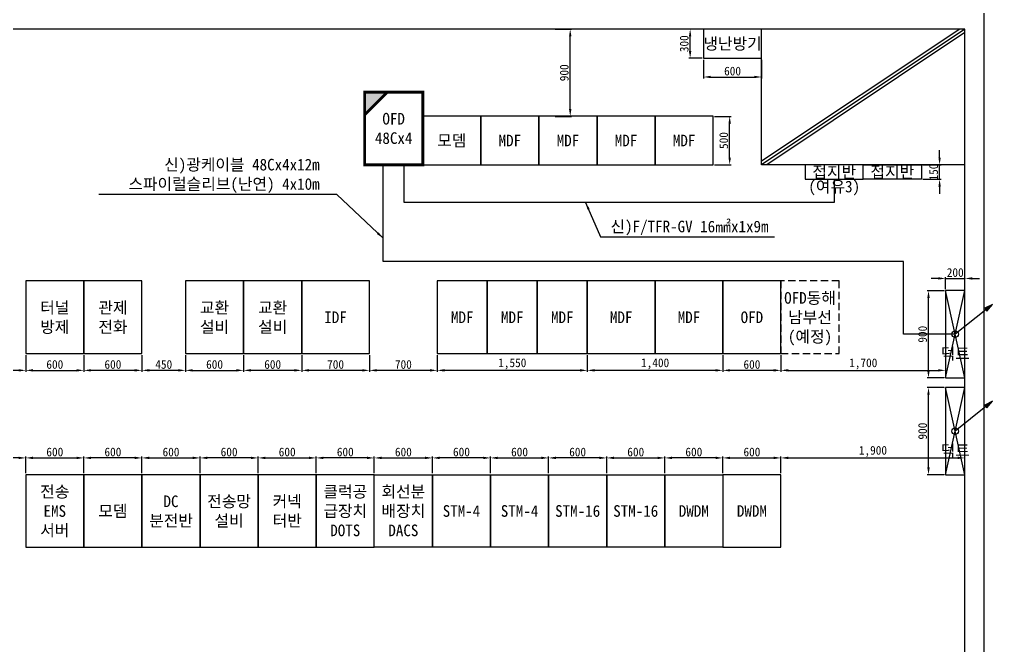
# Model space of a CAD drawing. Header units: millimetres. Extents: x 298577 to 322457, y -54271 to -33089.
# Drawn here: x 306602 to 316652, y -47029 to -40565 of the extents above; entities that cross this region are included whole.
import ezdxf
from ezdxf.enums import TextEntityAlignment as Align

# ---------------------------------------------------------------- set-up
doc = ezdxf.new("R2010")
doc.units = ezdxf.units.MM
doc.linetypes.add('HIDDEN', pattern=[0.375, 0.25, -0.125])
for name, color, linetype in [('TN-TEXT', 6, 'Continuous'), ('TT-BASE', 253, 'Continuous'), ('TT-CABL', 4, 'Continuous'), ('TZ-BASE', 253, 'Continuous'), ('TZ-DIMS', 1, 'Continuous'), ('TZ-LEAL', 1, 'Continuous'), ('TZ-LEAT', 3, 'Continuous'), ('TZ-LINE', 4, 'Continuous'), ('TZ-SYMB', 2, 'Continuous'), ('TZ-TEXT', 3, 'Continuous')]:
    doc.layers.add(name, color=color, linetype=linetype)
doc.styles.get("Standard").update_dxf_attribs({"font": 'GulimChe.ttf'})
doc.dimstyles.new('D30', dxfattribs={"dimscale": 30, "dimtxt": 3, "dimasz": 2.5, "dimexe": 0.5, "dimexo": 0.5, "dimgap": 0.5, "dimtad": 1, "dimdec": 0, "dimzin": 1, "dimdsep": 46, "dimlunit": 6, "dimtxsty": 'Standard', "dimcen": 1, "dimclrd": 1, "dimclre": 1, "dimclrt": 3, "dimadec": 0, "dimazin": 0, "dimtfac": 1, "dimtdec": 0, "dimtix": 1, "dimtmove": 2, "dimatfit": 3, "dimfxl": 0, "dimtvp": 2, "dimlwd": -1, "dimlwe": -1, "dimarcsym": 0})

# ---------------------------------------------------------------- blocks, each defined once
blk = doc.blocks.new('*D780')
at = {"layer": 'DEFPOINTS', "color": 0}
for p in [(315917, -42065), (316105, -42065), (315917, -42215)]:
    blk.add_point(p, dxfattribs=at)
at = {"layer": 'TZ-DIMS', "color": 1}
for p, q in [((316105, -41990), (316105, -41915)), ((315932, -42065), (316120, -42065)), ((316105, -42215), (316105, -42065)), ((315932, -42215), (316120, -42215)), ((316105, -42290), (316105, -42365))]:
    blk.add_line(p, q, dxfattribs=at)
for points in [[(316093, -41990), (316118, -41990), (316105, -42065)], [(316093, -42290), (316118, -42290), (316105, -42215)]]:
    blk.add_solid(points, dxfattribs=at)
at = {"layer": 'TZ-DIMS', "color": 3, "insert": (316044, -42140), "char_height": 90, "attachment_point": 5, "rotation": 90}
blk.add_mtext('150', dxfattribs=at)
blk = doc.blocks.new('*D781')
at = {"layer": 'DEFPOINTS', "color": 0}
for p in [(315991, -44365), (316167, -44365), (316167, -45265)]:
    blk.add_point(p, dxfattribs=at)
at = {"layer": 'TZ-DIMS', "color": 1}
for p, q in [((316152, -44365), (315976, -44365)), ((315991, -45190), (315991, -44440)), ((316152, -45265), (315976, -45265))]:
    blk.add_line(p, q, dxfattribs=at)
for points in [[(315978, -44440), (316003, -44440), (315991, -44365)], [(315978, -45190), (316003, -45190), (315991, -45265)]]:
    blk.add_solid(points, dxfattribs=at)
at = {"layer": 'TZ-DIMS', "color": 3, "insert": (315930, -44815), "char_height": 90, "attachment_point": 5, "rotation": 90}
blk.add_mtext('900', dxfattribs=at)
blk = doc.blocks.new('*D782')
at = {"layer": 'DEFPOINTS', "color": 0}
for p in [(316367, -43239), (316167, -43365), (316367, -43365)]:
    blk.add_point(p, dxfattribs=at)
at = {"layer": 'TZ-DIMS', "color": 1}
for p, q in [((316092, -43239), (316017, -43239)), ((316167, -43350), (316167, -43224)), ((316167, -43239), (316367, -43239)), ((316367, -43350), (316367, -43224)), ((316442, -43239), (316517, -43239))]:
    blk.add_line(p, q, dxfattribs=at)
for points in [[(316092, -43226), (316092, -43251), (316167, -43239)], [(316442, -43226), (316442, -43251), (316367, -43239)]]:
    blk.add_solid(points, dxfattribs=at)
at = {"layer": 'TZ-DIMS', "color": 3, "insert": (316267, -43178), "char_height": 90, "attachment_point": 5}
blk.add_mtext('200', dxfattribs=at)
blk = doc.blocks.new('*D783')
at = {"layer": 'DEFPOINTS', "color": 0}
for p in [(315991, -43365), (316167, -43365), (316167, -44265)]:
    blk.add_point(p, dxfattribs=at)
at = {"layer": 'TZ-DIMS', "color": 1}
for p, q in [((316152, -43365), (315976, -43365)), ((315991, -44190), (315991, -43440)), ((316152, -44265), (315976, -44265))]:
    blk.add_line(p, q, dxfattribs=at)
for points in [[(315978, -43440), (316003, -43440), (315991, -43365)], [(315978, -44190), (316003, -44190), (315991, -44265)]]:
    blk.add_solid(points, dxfattribs=at)
at = {"layer": 'TZ-DIMS', "color": 3, "insert": (315930, -43815), "char_height": 90, "attachment_point": 5, "rotation": 90}
blk.add_mtext('900', dxfattribs=at)
blk = doc.blocks.new('*D784')
at = {"layer": 'DEFPOINTS', "color": 0}
for p in [(313667, -40965), (314267, -40965), (314267, -41159)]:
    blk.add_point(p, dxfattribs=at)
at = {"layer": 'TZ-DIMS', "color": 1}
for p, q in [((313667, -40980), (313667, -41174)), ((314267, -40980), (314267, -41174)), ((313742, -41159), (314192, -41159))]:
    blk.add_line(p, q, dxfattribs=at)
for points in [[(313742, -41146), (313742, -41171), (313667, -41159)], [(314192, -41146), (314192, -41171), (314267, -41159)]]:
    blk.add_solid(points, dxfattribs=at)
at = {"layer": 'TZ-DIMS', "color": 3, "insert": (313967, -41098), "char_height": 90, "attachment_point": 5}
blk.add_mtext('600', dxfattribs=at)
blk = doc.blocks.new('*D785')
at = {"layer": 'DEFPOINTS', "color": 0}
for p in [(313529, -40665), (313667, -40665), (313667, -40965)]:
    blk.add_point(p, dxfattribs=at)
at = {"layer": 'TZ-DIMS', "color": 1}
for p, q in [((313652, -40665), (313514, -40665)), ((313529, -40890), (313529, -40740)), ((313652, -40965), (313514, -40965))]:
    blk.add_line(p, q, dxfattribs=at)
for points in [[(313516, -40740), (313541, -40740), (313529, -40665)], [(313516, -40890), (313541, -40890), (313529, -40965)]]:
    blk.add_solid(points, dxfattribs=at)
at = {"layer": 'TZ-DIMS', "color": 3, "insert": (313468, -40815), "char_height": 90, "attachment_point": 5, "rotation": 90}
blk.add_mtext('300', dxfattribs=at)
blk = doc.blocks.new('*D786')
at = {"layer": 'DEFPOINTS', "color": 0}
for p in [(313867, -44015), (314467, -44015), (313867, -44188)]:
    blk.add_point(p, dxfattribs=at)
at = {"layer": 'TZ-DIMS', "color": 1}
for p, q in [((313867, -44030), (313867, -44203)), ((314467, -44030), (314467, -44203)), ((314392, -44188), (313942, -44188))]:
    blk.add_line(p, q, dxfattribs=at)
for points in [[(313942, -44175), (313942, -44200), (313867, -44188)], [(314392, -44175), (314392, -44200), (314467, -44188)]]:
    blk.add_solid(points, dxfattribs=at)
at = {"layer": 'TZ-DIMS', "color": 3, "insert": (314167, -44127), "char_height": 90, "attachment_point": 5}
blk.add_mtext('600', dxfattribs=at)
blk = doc.blocks.new('*D787')
at = {"layer": 'DEFPOINTS', "color": 0}
for p in [(312467, -44015), (313867, -44015), (312467, -44188)]:
    blk.add_point(p, dxfattribs=at)
at = {"layer": 'TZ-DIMS', "color": 1}
for p, q in [((312467, -44030), (312467, -44203)), ((313867, -44030), (313867, -44203)), ((313792, -44188), (312542, -44188))]:
    blk.add_line(p, q, dxfattribs=at)
for points in [[(312542, -44175), (312542, -44200), (312467, -44188)], [(313792, -44175), (313792, -44200), (313867, -44188)]]:
    blk.add_solid(points, dxfattribs=at)
at = {"layer": 'TZ-DIMS', "color": 3, "insert": (313167, -44121), "char_height": 90, "attachment_point": 5}
blk.add_mtext('1,400', dxfattribs=at)
blk = doc.blocks.new('*D788')
at = {"layer": 'DEFPOINTS', "color": 0}
for p in [(310917, -44015), (312467, -44015), (310917, -44188)]:
    blk.add_point(p, dxfattribs=at)
at = {"layer": 'TZ-DIMS', "color": 1}
for p, q in [((310917, -44030), (310917, -44203)), ((312467, -44030), (312467, -44203)), ((312392, -44188), (310992, -44188))]:
    blk.add_line(p, q, dxfattribs=at)
for points in [[(310992, -44175), (310992, -44200), (310917, -44188)], [(312392, -44175), (312392, -44200), (312467, -44188)]]:
    blk.add_solid(points, dxfattribs=at)
at = {"layer": 'TZ-DIMS', "color": 3, "insert": (311692, -44121), "char_height": 90, "attachment_point": 5}
blk.add_mtext('1,550', dxfattribs=at)
blk = doc.blocks.new('*D789')
at = {"layer": 'DEFPOINTS', "color": 0}
for p in [(310217, -44015), (310917, -44015), (310217, -44188)]:
    blk.add_point(p, dxfattribs=at)
at = {"layer": 'TZ-DIMS', "color": 1}
for p, q in [((310217, -44030), (310217, -44203)), ((310917, -44030), (310917, -44203)), ((310842, -44188), (310292, -44188))]:
    blk.add_line(p, q, dxfattribs=at)
for points in [[(310292, -44175), (310292, -44200), (310217, -44188)], [(310842, -44175), (310842, -44200), (310917, -44188)]]:
    blk.add_solid(points, dxfattribs=at)
at = {"layer": 'TZ-DIMS', "color": 3, "insert": (310567, -44127), "char_height": 90, "attachment_point": 5}
blk.add_mtext('700', dxfattribs=at)
blk = doc.blocks.new('*D790')
at = {"layer": 'DEFPOINTS', "color": 0}
for p in [(309517, -44015), (310217, -44015), (309517, -44188)]:
    blk.add_point(p, dxfattribs=at)
at = {"layer": 'TZ-DIMS', "color": 1}
for p, q in [((309517, -44030), (309517, -44203)), ((310217, -44030), (310217, -44203)), ((310142, -44188), (309592, -44188))]:
    blk.add_line(p, q, dxfattribs=at)
for points in [[(309592, -44175), (309592, -44200), (309517, -44188)], [(310142, -44175), (310142, -44200), (310217, -44188)]]:
    blk.add_solid(points, dxfattribs=at)
at = {"layer": 'TZ-DIMS', "color": 3, "insert": (309867, -44127), "char_height": 90, "attachment_point": 5}
blk.add_mtext('700', dxfattribs=at)
blk = doc.blocks.new('*D791')
at = {"layer": 'DEFPOINTS', "color": 0}
for p in [(308917, -44015), (309517, -44015), (308917, -44188)]:
    blk.add_point(p, dxfattribs=at)
at = {"layer": 'TZ-DIMS', "color": 1}
for p, q in [((308917, -44030), (308917, -44203)), ((309517, -44030), (309517, -44203)), ((309442, -44188), (308992, -44188))]:
    blk.add_line(p, q, dxfattribs=at)
for points in [[(308992, -44175), (308992, -44200), (308917, -44188)], [(309442, -44175), (309442, -44200), (309517, -44188)]]:
    blk.add_solid(points, dxfattribs=at)
at = {"layer": 'TZ-DIMS', "color": 3, "insert": (309217, -44127), "char_height": 90, "attachment_point": 5}
blk.add_mtext('600', dxfattribs=at)
blk = doc.blocks.new('*D792')
at = {"layer": 'DEFPOINTS', "color": 0}
for p in [(308317, -44015), (308917, -44015), (308917, -44188)]:
    blk.add_point(p, dxfattribs=at)
at = {"layer": 'TZ-DIMS', "color": 1}
for p, q in [((308317, -44030), (308317, -44203)), ((308917, -44030), (308917, -44203)), ((308392, -44188), (308842, -44188))]:
    blk.add_line(p, q, dxfattribs=at)
for points in [[(308392, -44175), (308392, -44200), (308317, -44188)], [(308842, -44175), (308842, -44200), (308917, -44188)]]:
    blk.add_solid(points, dxfattribs=at)
at = {"layer": 'TZ-DIMS', "color": 3, "insert": (308617, -44127), "char_height": 90, "attachment_point": 5}
blk.add_mtext('600', dxfattribs=at)
blk = doc.blocks.new('*D793')
at = {"layer": 'DEFPOINTS', "color": 0}
for p in [(307867, -44015), (308317, -44015), (307867, -44188)]:
    blk.add_point(p, dxfattribs=at)
at = {"layer": 'TZ-DIMS', "color": 1}
for p, q in [((307867, -44030), (307867, -44203)), ((308317, -44030), (308317, -44203)), ((308242, -44188), (307942, -44188))]:
    blk.add_line(p, q, dxfattribs=at)
for points in [[(307942, -44175), (307942, -44200), (307867, -44188)], [(308242, -44175), (308242, -44200), (308317, -44188)]]:
    blk.add_solid(points, dxfattribs=at)
at = {"layer": 'TZ-DIMS', "color": 3, "insert": (308092, -44127), "char_height": 90, "attachment_point": 5}
blk.add_mtext('450', dxfattribs=at)
blk = doc.blocks.new('*D794')
at = {"layer": 'DEFPOINTS', "color": 0}
for p in [(307267, -44015), (307867, -44015), (307267, -44188)]:
    blk.add_point(p, dxfattribs=at)
at = {"layer": 'TZ-DIMS', "color": 1}
for p, q in [((307267, -44030), (307267, -44203)), ((307867, -44030), (307867, -44203)), ((307792, -44188), (307342, -44188))]:
    blk.add_line(p, q, dxfattribs=at)
for points in [[(307342, -44175), (307342, -44200), (307267, -44188)], [(307792, -44175), (307792, -44200), (307867, -44188)]]:
    blk.add_solid(points, dxfattribs=at)
at = {"layer": 'TZ-DIMS', "color": 3, "insert": (307567, -44127), "char_height": 90, "attachment_point": 5}
blk.add_mtext('600', dxfattribs=at)
blk = doc.blocks.new('*D795')
at = {"layer": 'DEFPOINTS', "color": 0}
for p in [(306667, -44015), (307267, -44015), (307267, -44188)]:
    blk.add_point(p, dxfattribs=at)
at = {"layer": 'TZ-DIMS', "color": 1}
for p, q in [((306667, -44030), (306667, -44203)), ((307267, -44030), (307267, -44203)), ((306742, -44188), (307192, -44188))]:
    blk.add_line(p, q, dxfattribs=at)
for points in [[(306742, -44175), (306742, -44200), (306667, -44188)], [(307192, -44175), (307192, -44200), (307267, -44188)]]:
    blk.add_solid(points, dxfattribs=at)
at = {"layer": 'TZ-DIMS', "color": 3, "insert": (306967, -44127), "char_height": 90, "attachment_point": 5}
blk.add_mtext('600', dxfattribs=at)
blk = doc.blocks.new('*D796')
at = {"layer": 'DEFPOINTS', "color": 0}
for p in [(304667, -44015), (306667, -44015), (304667, -44188)]:
    blk.add_point(p, dxfattribs=at)
at = {"layer": 'TZ-DIMS', "color": 1}
for p, q in [((304667, -44030), (304667, -44203)), ((306667, -44030), (306667, -44203)), ((306592, -44188), (304742, -44188))]:
    blk.add_line(p, q, dxfattribs=at)
for points in [[(304742, -44175), (304742, -44200), (304667, -44188)], [(306592, -44175), (306592, -44200), (306667, -44188)]]:
    blk.add_solid(points, dxfattribs=at)
at = {"layer": 'TZ-DIMS', "color": 3, "insert": (305667, -44121), "char_height": 90, "attachment_point": 5}
blk.add_mtext('2,000', dxfattribs=at)
blk = doc.blocks.new('*D797')
at = {"layer": 'DEFPOINTS', "color": 0}
for p in [(314467, -44015), (316167, -44065), (316167, -44188)]:
    blk.add_point(p, dxfattribs=at)
at = {"layer": 'TZ-DIMS', "color": 1}
for p, q in [((314467, -44030), (314467, -44203)), ((316167, -44080), (316167, -44203)), ((314542, -44188), (316092, -44188))]:
    blk.add_line(p, q, dxfattribs=at)
for points in [[(314542, -44175), (314542, -44200), (314467, -44188)], [(316092, -44175), (316092, -44200), (316167, -44188)]]:
    blk.add_solid(points, dxfattribs=at)
at = {"layer": 'TZ-DIMS', "color": 3, "insert": (315317, -44121), "char_height": 90, "attachment_point": 5}
blk.add_mtext('1,700', dxfattribs=at)
blk = doc.blocks.new('*D798')
at = {"layer": 'DEFPOINTS', "color": 0}
for p in [(308467, -45092), (308467, -45265), (309067, -45265)]:
    blk.add_point(p, dxfattribs=at)
at = {"layer": 'TZ-DIMS', "color": 1}
for p, q in [((308467, -45250), (308467, -45077)), ((308992, -45092), (308542, -45092)), ((309067, -45250), (309067, -45077))]:
    blk.add_line(p, q, dxfattribs=at)
for points in [[(308542, -45079), (308542, -45104), (308467, -45092)], [(308992, -45079), (308992, -45104), (309067, -45092)]]:
    blk.add_solid(points, dxfattribs=at)
at = {"layer": 'TZ-DIMS', "color": 3, "insert": (308767, -45031), "char_height": 90, "attachment_point": 5}
blk.add_mtext('600', dxfattribs=at)
blk = doc.blocks.new('*D799')
at = {"layer": 'DEFPOINTS', "color": 0}
for p in [(308467, -45092), (307867, -45265), (308467, -45265)]:
    blk.add_point(p, dxfattribs=at)
at = {"layer": 'TZ-DIMS', "color": 1}
for p, q in [((307867, -45250), (307867, -45077)), ((307942, -45092), (308392, -45092)), ((308467, -45250), (308467, -45077))]:
    blk.add_line(p, q, dxfattribs=at)
for points in [[(307942, -45079), (307942, -45104), (307867, -45092)], [(308392, -45079), (308392, -45104), (308467, -45092)]]:
    blk.add_solid(points, dxfattribs=at)
at = {"layer": 'TZ-DIMS', "color": 3, "insert": (308167, -45031), "char_height": 90, "attachment_point": 5}
blk.add_mtext('600', dxfattribs=at)
blk = doc.blocks.new('*D800')
at = {"layer": 'DEFPOINTS', "color": 0}
for p in [(307267, -45092), (307267, -45265), (307867, -45265)]:
    blk.add_point(p, dxfattribs=at)
at = {"layer": 'TZ-DIMS', "color": 1}
for p, q in [((307267, -45250), (307267, -45077)), ((307792, -45092), (307342, -45092)), ((307867, -45250), (307867, -45077))]:
    blk.add_line(p, q, dxfattribs=at)
for points in [[(307342, -45079), (307342, -45104), (307267, -45092)], [(307792, -45079), (307792, -45104), (307867, -45092)]]:
    blk.add_solid(points, dxfattribs=at)
at = {"layer": 'TZ-DIMS', "color": 3, "insert": (307567, -45031), "char_height": 90, "attachment_point": 5}
blk.add_mtext('600', dxfattribs=at)
blk = doc.blocks.new('*D801')
at = {"layer": 'DEFPOINTS', "color": 0}
for p in [(307267, -45092), (306667, -45265), (307267, -45265)]:
    blk.add_point(p, dxfattribs=at)
at = {"layer": 'TZ-DIMS', "color": 1}
for p, q in [((306667, -45250), (306667, -45077)), ((306742, -45092), (307192, -45092)), ((307267, -45250), (307267, -45077))]:
    blk.add_line(p, q, dxfattribs=at)
for points in [[(306742, -45079), (306742, -45104), (306667, -45092)], [(307192, -45079), (307192, -45104), (307267, -45092)]]:
    blk.add_solid(points, dxfattribs=at)
at = {"layer": 'TZ-DIMS', "color": 3, "insert": (306967, -45031), "char_height": 90, "attachment_point": 5}
blk.add_mtext('600', dxfattribs=at)
blk = doc.blocks.new('*D802')
at = {"layer": 'DEFPOINTS', "color": 0}
for p in [(304667, -45092), (304667, -45265), (306667, -45265)]:
    blk.add_point(p, dxfattribs=at)
at = {"layer": 'TZ-DIMS', "color": 1}
for p, q in [((304667, -45250), (304667, -45077)), ((306592, -45092), (304742, -45092)), ((306667, -45250), (306667, -45077))]:
    blk.add_line(p, q, dxfattribs=at)
for points in [[(304742, -45079), (304742, -45104), (304667, -45092)], [(306592, -45079), (306592, -45104), (306667, -45092)]]:
    blk.add_solid(points, dxfattribs=at)
at = {"layer": 'TZ-DIMS', "color": 3, "insert": (305667, -45025), "char_height": 90, "attachment_point": 5}
blk.add_mtext('2,000', dxfattribs=at)
blk = doc.blocks.new('*D803')
at = {"layer": 'DEFPOINTS', "color": 0}
for p in [(316367, -45092), (314467, -45265), (316367, -45265)]:
    blk.add_point(p, dxfattribs=at)
at = {"layer": 'TZ-DIMS', "color": 1}
for p, q in [((314467, -45250), (314467, -45077)), ((314542, -45092), (316292, -45092)), ((316367, -45250), (316367, -45077))]:
    blk.add_line(p, q, dxfattribs=at)
for points in [[(314542, -45079), (314542, -45104), (314467, -45092)], [(316292, -45079), (316292, -45104), (316367, -45092)]]:
    blk.add_solid(points, dxfattribs=at)
at = {"layer": 'TZ-DIMS', "color": 3, "insert": (315417, -45025), "char_height": 90, "attachment_point": 5}
blk.add_mtext('1,900', dxfattribs=at)
blk = doc.blocks.new('*D804')
at = {"layer": 'DEFPOINTS', "color": 0}
for p in [(309667, -45092), (309067, -45265), (309667, -45265)]:
    blk.add_point(p, dxfattribs=at)
at = {"layer": 'TZ-DIMS', "color": 1}
for p, q in [((309067, -45250), (309067, -45077)), ((309142, -45092), (309592, -45092)), ((309667, -45250), (309667, -45077))]:
    blk.add_line(p, q, dxfattribs=at)
for points in [[(309142, -45079), (309142, -45104), (309067, -45092)], [(309592, -45079), (309592, -45104), (309667, -45092)]]:
    blk.add_solid(points, dxfattribs=at)
at = {"layer": 'TZ-DIMS', "color": 3, "insert": (309367, -45031), "char_height": 90, "attachment_point": 5}
blk.add_mtext('600', dxfattribs=at)
blk = doc.blocks.new('*D805')
at = {"layer": 'DEFPOINTS', "color": 0}
for p in [(309667, -45092), (309667, -45265), (310267, -45265)]:
    blk.add_point(p, dxfattribs=at)
at = {"layer": 'TZ-DIMS', "color": 1}
for p, q in [((309667, -45250), (309667, -45077)), ((310192, -45092), (309742, -45092)), ((310267, -45250), (310267, -45077))]:
    blk.add_line(p, q, dxfattribs=at)
for points in [[(309742, -45079), (309742, -45104), (309667, -45092)], [(310192, -45079), (310192, -45104), (310267, -45092)]]:
    blk.add_solid(points, dxfattribs=at)
at = {"layer": 'TZ-DIMS', "color": 3, "insert": (309967, -45031), "char_height": 90, "attachment_point": 5}
blk.add_mtext('600', dxfattribs=at)
blk = doc.blocks.new('*D806')
at = {"layer": 'DEFPOINTS', "color": 0}
for p in [(310867, -45092), (310267, -45265), (310867, -45265)]:
    blk.add_point(p, dxfattribs=at)
at = {"layer": 'TZ-DIMS', "color": 1}
for p, q in [((310267, -45250), (310267, -45077)), ((310342, -45092), (310792, -45092)), ((310867, -45250), (310867, -45077))]:
    blk.add_line(p, q, dxfattribs=at)
for points in [[(310342, -45079), (310342, -45104), (310267, -45092)], [(310792, -45079), (310792, -45104), (310867, -45092)]]:
    blk.add_solid(points, dxfattribs=at)
at = {"layer": 'TZ-DIMS', "color": 3, "insert": (310567, -45031), "char_height": 90, "attachment_point": 5}
blk.add_mtext('600', dxfattribs=at)
blk = doc.blocks.new('*D807')
at = {"layer": 'DEFPOINTS', "color": 0}
for p in [(310867, -45092), (310867, -45265), (311467, -45265)]:
    blk.add_point(p, dxfattribs=at)
at = {"layer": 'TZ-DIMS', "color": 1}
for p, q in [((310867, -45250), (310867, -45077)), ((311392, -45092), (310942, -45092)), ((311467, -45250), (311467, -45077))]:
    blk.add_line(p, q, dxfattribs=at)
for points in [[(310942, -45079), (310942, -45104), (310867, -45092)], [(311392, -45079), (311392, -45104), (311467, -45092)]]:
    blk.add_solid(points, dxfattribs=at)
at = {"layer": 'TZ-DIMS', "color": 3, "insert": (311167, -45031), "char_height": 90, "attachment_point": 5}
blk.add_mtext('600', dxfattribs=at)
blk = doc.blocks.new('*D808')
at = {"layer": 'DEFPOINTS', "color": 0}
for p in [(314467, -45092), (313867, -45265), (314467, -45265)]:
    blk.add_point(p, dxfattribs=at)
at = {"layer": 'TZ-DIMS', "color": 1}
for p, q in [((313867, -45250), (313867, -45077)), ((313942, -45092), (314392, -45092)), ((314467, -45250), (314467, -45077))]:
    blk.add_line(p, q, dxfattribs=at)
for points in [[(313942, -45079), (313942, -45104), (313867, -45092)], [(314392, -45079), (314392, -45104), (314467, -45092)]]:
    blk.add_solid(points, dxfattribs=at)
at = {"layer": 'TZ-DIMS', "color": 3, "insert": (314167, -45031), "char_height": 90, "attachment_point": 5}
blk.add_mtext('600', dxfattribs=at)
blk = doc.blocks.new('*D809')
at = {"layer": 'DEFPOINTS', "color": 0}
for p in [(313267, -45092), (313267, -45265), (313867, -45265)]:
    blk.add_point(p, dxfattribs=at)
at = {"layer": 'TZ-DIMS', "color": 1}
for p, q in [((313267, -45250), (313267, -45077)), ((313792, -45092), (313342, -45092)), ((313867, -45250), (313867, -45077))]:
    blk.add_line(p, q, dxfattribs=at)
for points in [[(313342, -45079), (313342, -45104), (313267, -45092)], [(313792, -45079), (313792, -45104), (313867, -45092)]]:
    blk.add_solid(points, dxfattribs=at)
at = {"layer": 'TZ-DIMS', "color": 3, "insert": (313567, -45031), "char_height": 90, "attachment_point": 5}
blk.add_mtext('600', dxfattribs=at)
blk = doc.blocks.new('*D810')
at = {"layer": 'DEFPOINTS', "color": 0}
for p in [(313267, -45092), (312667, -45265), (313267, -45265)]:
    blk.add_point(p, dxfattribs=at)
at = {"layer": 'TZ-DIMS', "color": 1}
for p, q in [((312667, -45250), (312667, -45077)), ((312742, -45092), (313192, -45092)), ((313267, -45250), (313267, -45077))]:
    blk.add_line(p, q, dxfattribs=at)
for points in [[(312742, -45079), (312742, -45104), (312667, -45092)], [(313192, -45079), (313192, -45104), (313267, -45092)]]:
    blk.add_solid(points, dxfattribs=at)
at = {"layer": 'TZ-DIMS', "color": 3, "insert": (312967, -45031), "char_height": 90, "attachment_point": 5}
blk.add_mtext('600', dxfattribs=at)
blk = doc.blocks.new('*D811')
at = {"layer": 'DEFPOINTS', "color": 0}
for p in [(312067, -45092), (312067, -45265), (312667, -45265)]:
    blk.add_point(p, dxfattribs=at)
at = {"layer": 'TZ-DIMS', "color": 1}
for p, q in [((312067, -45250), (312067, -45077)), ((312592, -45092), (312142, -45092)), ((312667, -45250), (312667, -45077))]:
    blk.add_line(p, q, dxfattribs=at)
for points in [[(312142, -45079), (312142, -45104), (312067, -45092)], [(312592, -45079), (312592, -45104), (312667, -45092)]]:
    blk.add_solid(points, dxfattribs=at)
at = {"layer": 'TZ-DIMS', "color": 3, "insert": (312367, -45031), "char_height": 90, "attachment_point": 5}
blk.add_mtext('600', dxfattribs=at)
blk = doc.blocks.new('*D812')
at = {"layer": 'DEFPOINTS', "color": 0}
for p in [(312067, -45092), (311467, -45265), (312067, -45265)]:
    blk.add_point(p, dxfattribs=at)
at = {"layer": 'TZ-DIMS', "color": 1}
for p, q in [((311467, -45250), (311467, -45077)), ((311542, -45092), (311992, -45092)), ((312067, -45250), (312067, -45077))]:
    blk.add_line(p, q, dxfattribs=at)
for points in [[(311542, -45079), (311542, -45104), (311467, -45092)], [(311992, -45079), (311992, -45104), (312067, -45092)]]:
    blk.add_solid(points, dxfattribs=at)
at = {"layer": 'TZ-DIMS', "color": 3, "insert": (311767, -45031), "char_height": 90, "attachment_point": 5}
blk.add_mtext('600', dxfattribs=at)
blk = doc.blocks.new('*D829')
at = {"layer": 'DEFPOINTS', "color": 0}
for p in [(313767, -41565), (313937, -41565), (313767, -42065)]:
    blk.add_point(p, dxfattribs=at)
at = {"layer": 'TZ-DIMS', "color": 1}
for p, q in [((313782, -41565), (313952, -41565)), ((313937, -41990), (313937, -41640)), ((313782, -42065), (313952, -42065))]:
    blk.add_line(p, q, dxfattribs=at)
for points in [[(313925, -41640), (313950, -41640), (313937, -41565)], [(313925, -41990), (313950, -41990), (313937, -42065)]]:
    blk.add_solid(points, dxfattribs=at)
at = {"layer": 'TZ-DIMS', "color": 3, "insert": (313876, -41815), "char_height": 90, "attachment_point": 5, "rotation": 90}
blk.add_mtext('500', dxfattribs=at)
blk = doc.blocks.new('*D830')
at = {"layer": 'DEFPOINTS', "color": 0}
for p in [(312120, -40665), (312290, -40665), (312120, -41565)]:
    blk.add_point(p, dxfattribs=at)
at = {"layer": 'TZ-DIMS', "color": 1}
for p, q in [((312135, -40665), (312305, -40665)), ((312290, -41490), (312290, -40740)), ((312135, -41565), (312305, -41565))]:
    blk.add_line(p, q, dxfattribs=at)
for points in [[(312278, -40740), (312303, -40740), (312290, -40665)], [(312278, -41490), (312303, -41490), (312290, -41565)]]:
    blk.add_solid(points, dxfattribs=at)
at = {"layer": 'TZ-DIMS', "color": 3, "insert": (312229, -41115), "char_height": 90, "attachment_point": 5, "rotation": 90}
blk.add_mtext('900', dxfattribs=at)

msp = doc.modelspace()

# ---------------------------------------------------------------- hatches: boundary and pattern name
at = {"layer": 'TZ-LINE'}
h = msp.add_hatch(color=256, dxfattribs=at)
h.dxf.hatch_style = 1
h.paths.add_polyline_path([(310402, -41314.8), (310166.9, -41314.8), (310166.9, -41550)])
at = {"layer": 'TZ-SYMB'}
for points in [[(316652.1, -43506.1), (316571.3, -43547), (316594.6, -43576.1)], [(316652.1, -44506.1), (316571.3, -44547), (316594.6, -44576.1)]]:
    msp.add_hatch(color=256, dxfattribs=at).paths.add_polyline_path(points)

# ---------------------------------------------------------------- linework, layer by layer
at = {"layer": 'TT-BASE'}
for points in [[(313666.9, -40964.8), (314266.9, -40964.8), (314266.9, -40664.8), (313666.9, -40664.8)], [(310766.9, -42064.8), (311366.9, -42064.8), (311366.9, -41564.8), (310766.9, -41564.8)], [(311366.9, -42064.8), (311966.9, -42064.8), (311966.9, -41564.8), (311366.9, -41564.8)], [(311966.9, -42064.8), (312566.9, -42064.8), (312566.9, -41564.8), (311966.9, -41564.8)], [(312566.9, -42064.8), (313166.9, -42064.8), (313166.9, -41564.8), (312566.9, -41564.8)], [(313166.9, -42064.8), (313766.9, -42064.8), (313766.9, -41564.8), (313166.9, -41564.8)], [(314716.9, -42214.8), (315316.9, -42214.8), (315316.9, -42064.8), (314716.9, -42064.8)], [(315916.9, -42214.8), (315316.9, -42214.8), (315316.9, -42064.8), (315916.9, -42064.8)], [(306666.9, -44014.8), (307266.9, -44014.8), (307266.9, -43264.8), (306666.9, -43264.8)], [(307266.9, -44014.8), (307866.9, -44014.8), (307866.9, -43264.8), (307266.9, -43264.8)], [(308316.9, -44014.8), (308916.9, -44014.8), (308916.9, -43264.8), (308316.9, -43264.8)], [(308916.9, -44014.8), (309516.9, -44014.8), (309516.9, -43264.8), (308916.9, -43264.8)], [(309516.9, -44014.8), (310216.9, -44014.8), (310216.9, -43264.8), (309516.9, -43264.8)], [(310916.9, -44014.8), (311433.6, -44014.8), (311433.6, -43264.8), (310916.9, -43264.8)], [(311433.6, -44014.8), (311950.2, -44014.8), (311950.2, -43264.8), (311433.6, -43264.8)], [(311950.2, -44014.8), (312466.9, -44014.8), (312466.9, -43264.8), (311950.2, -43264.8)], [(312466.9, -44014.8), (313166.9, -44014.8), (313166.9, -43264.8), (312466.9, -43264.8)], [(313166.9, -44014.8), (313866.9, -44014.8), (313866.9, -43264.8), (313166.9, -43264.8)], [(313866.9, -44014.8), (314466.9, -44014.8), (314466.9, -43264.8), (313866.9, -43264.8)], [(316166.9, -44264.8), (316366.9, -44264.8), (316366.9, -43364.8), (316166.9, -43364.8)], [(316166.9, -45264.8), (316366.9, -45264.8), (316366.9, -44364.8), (316166.9, -44364.8)], [(306666.9, -46014.8), (307266.9, -46014.8), (307266.9, -45264.8), (306666.9, -45264.8)], [(307266.9, -46014.8), (307866.9, -46014.8), (307866.9, -45264.8), (307266.9, -45264.8)], [(307866.9, -46014.8), (308466.9, -46014.8), (308466.9, -45264.8), (307866.9, -45264.8)], [(308466.9, -46014.8), (309066.9, -46014.8), (309066.9, -45264.8), (308466.9, -45264.8)], [(309066.9, -46014.8), (309666.9, -46014.8), (309666.9, -45264.8), (309066.9, -45264.8)], [(309666.9, -46014.8), (310266.9, -46014.8), (310266.9, -45264.8), (309666.9, -45264.8)], [(310866.9, -46014.8), (310266.9, -46014.8), (310266.9, -45264.8), (310866.9, -45264.8)], [(311466.9, -46014.8), (310866.9, -46014.8), (310866.9, -45264.8), (311466.9, -45264.8)], [(312066.9, -46014.8), (311466.9, -46014.8), (311466.9, -45264.8), (312066.9, -45264.8)], [(312666.9, -46014.8), (312066.9, -46014.8), (312066.9, -45264.8), (312666.9, -45264.8)], [(313266.9, -46014.8), (312666.9, -46014.8), (312666.9, -45264.8), (313266.9, -45264.8)], [(313866.9, -46014.8), (313266.9, -46014.8), (313266.9, -45264.8), (313866.9, -45264.8)], [(313866.9, -46014.8), (314466.9, -46014.8), (314466.9, -45264.8), (313866.9, -45264.8)]]:
    msp.add_lwpolyline(points, close=True, dxfattribs=at)
for points in [[(316366.9, -42064.8), (314266.9, -42064.8), (314266.9, -40664.8)], [(316166.9, -44264.8), (316366.9, -43364.8)], [(316366.9, -44264.8), (316166.9, -43364.8)], [(316166.9, -45264.8), (316366.9, -44364.8)], [(316366.9, -45264.8), (316166.9, -44364.8)]]:
    msp.add_lwpolyline(points, dxfattribs=at)
at = {"layer": 'TT-BASE', "linetype": 'HIDDEN', "ltscale": 300}
msp.add_lwpolyline([(314466.9, -44014.8), (315066.9, -44014.8), (315066.9, -43264.8), (314466.9, -43264.8)], close=True, dxfattribs=at)
at = {"layer": 'TT-CABL'}
for points in [[(316266.9, -43814.8), (315733.5, -43814.8), (315733.5, -43064.8), (310357, -43064.8), (310357, -42064.8)], [(315016.9, -42214.8), (315016.9, -42453.8), (310576.7, -42453.8), (310576.7, -42064.8)]]:
    msp.add_lwpolyline(points, dxfattribs=at)
at = {"layer": 'TZ-BASE'}
for points in [[(311866.9, -53714.8), (316566.9, -53714.8), (316566.9, -40464.8), (304466.9, -40464.8), (304466.9, -53714.8), (309266.9, -53714.8)], [(311866.9, -53514.8), (316366.9, -53514.8), (316366.9, -40664.8), (304666.9, -40664.8), (304666.9, -53514.8), (309266.9, -53514.8)], [(316366.9, -40664.8), (314266.9, -42064.8)], [(316312.8, -40664.8), (314266.9, -42028.8)], [(316366.9, -40700.9), (314321, -42064.8)]]:
    msp.add_lwpolyline(points, dxfattribs=at)
at = {"layer": 'TZ-LINE', "const_width": 30}
msp.add_lwpolyline([(310166.9, -42064.8), (310766.9, -42064.8), (310766.9, -41314.8), (310166.9, -41314.8)], close=True, dxfattribs=at)
msp.add_lwpolyline([(310166.9, -41550), (310402, -41314.8)], dxfattribs=at)
at = {"layer": 'TZ-SYMB'}
for points in [[(316652.1, -43506.1), (316571.3, -43547), (316594.6, -43576.1)], [(316652.1, -44506.1), (316571.3, -44547), (316594.6, -44576.1)]]:
    msp.add_lwpolyline(points, close=True, dxfattribs=at)
for points in [[(316582.9, -43561.6), (316266.9, -43814.8)], [(316582.9, -44561.6), (316266.9, -44814.8)]]:
    msp.add_lwpolyline(points, dxfattribs=at)
for centre in [(316266.9, -43814.8), (316266.9, -44814.8)]:
    msp.add_circle(centre, 34.3, dxfattribs=at)

# ---------------------------------------------------------------- texts
at = {"layer": 'TN-TEXT', "insert": (312706.1, -42794.4), "char_height": 120, "attachment_point": 7}
msp.add_mtext('{\\C6;신)}F/TFR-GV 16㎟x1x9m', dxfattribs=at)
at = {"layer": 'TZ-LEAT', "insert": (309702.5, -42355.6), "char_height": 120, "attachment_point": 9}
msp.add_mtext('{\\C6;신)광케이블 48Cx4x12m\\P\\pt240;  스파이럴슬리브(난연) 4x10m}', dxfattribs=at)
at = {"layer": 'TZ-TEXT'}
for s, p in [('냉난방기', (313966.9, -40814.8)), ('OFD', (310466.9, -41589.8)), ('48Cx4', (310466.9, -41789.8)), ('모뎀', (311066.9, -41814.8)), ('MDF', (311666.9, -41814.8)), ('MDF', (312266.9, -41814.8)), ('MDF', (312866.9, -41814.8)), ('MDF', (313466.9, -41814.8)), ('접지반', (315016.9, -42139.8)), ('접지반', (315616.9, -42139.8)), ('(여유3)', (315016.9, -42289.8)), ('OFD동해', (314766.9, -43439.8)), ('터널', (306966.9, -43539.8)), ('관제', (307566.9, -43539.8)), ('교환', (308616.9, -43539.8)), ('교환', (309216.9, -43539.8)), ('IDF', (309866.9, -43639.8)), ('MDF', (311175.2, -43639.8)), ('MDF', (311691.9, -43639.8)), ('MDF', (312208.6, -43639.8)), ('MDF', (312816.9, -43639.8)), ('MDF', (313516.9, -43639.8)), ('OFD', (314166.9, -43639.8)), ('남부선', (314766.9, -43639.8)), ('방제', (306966.9, -43739.8)), ('전화', (307566.9, -43739.8)), ('설비', (308616.9, -43739.8)), ('설비', (309216.9, -43739.8)), ('(예정)', (314766.9, -43839.8)), ('덕트', (316266.9, -44015.5)), ('덕트', (316266.9, -45015.5)), ('전송', (306966.9, -45439.8)), ('클럭공', (309966.9, -45439.8)), ('회선분', (310566.9, -45439.8)), ('DC', (308166.9, -45539.8)), ('전송망', (308766.9, -45539.8)), ('커넥', (309366.9, -45539.8)), ('EMS', (306966.9, -45639.8)), ('모뎀', (307566.9, -45639.8)), ('급장치', (309966.9, -45639.8)), ('배장치', (310566.9, -45639.8)), ('STM-4', (311166.9, -45639.8)), ('STM-4', (311766.9, -45639.8)), ('STM-16', (312366.9, -45639.8)), ('STM-16', (312966.9, -45639.8)), ('DWDM', (313566.9, -45639.8)), ('DWDM', (314166.9, -45639.8)), ('분전반', (308166.9, -45739.8)), ('설비', (308766.9, -45739.8)), ('터반', (309366.9, -45739.8)), ('서버', (306966.9, -45839.8)), ('DOTS', (309966.9, -45839.8)), ('DACS', (310566.9, -45839.8))]:
    msp.add_text(s, height=120, dxfattribs=at).set_placement(p, align=Align.MIDDLE_CENTER)

# ---------------------------------------------------------------- dimensions: what is measured, and where the dimension line sits
at = {"layer": 'TZ-DIMS'}
for base, p1, p2, angle, picture, middle in [((312290.4, -40664.8), (312120, -41564.8), (312120, -40664.8), 90, '*D830', (312229.3, -41114.8)), ((313528.6, -40664.8), (313666.9, -40964.8), (313666.9, -40664.8), 90, '*D785', (313467.6, -40814.8)), ((313937.2, -41564.8), (313766.9, -42064.8), (313766.9, -41564.8), 90, '*D829', (313876.2, -41814.8)), ((316105.2, -42064.8), (315916.9, -42214.8), (315916.9, -42064.8), 90, '*D780', (316044, -42139.8)), ((315991, -43364.8), (316166.9, -44264.8), (316166.9, -43364.8), 90, '*D783', (315929.9, -43814.8)), ((307266.9, -44187.9), (306666.9, -44014.8), (307266.9, -44014.8), 180, '*D795', (306966.9, -44126.9)), ((308916.9, -44187.9), (308316.9, -44014.8), (308916.9, -44014.8), 180, '*D792', (308616.9, -44126.9)), ((315991, -44364.8), (316166.9, -45264.8), (316166.9, -44364.8), 90, '*D781', (315929.9, -44814.8)), ((307266.9, -45091.7), (306666.9, -45264.8), (307266.9, -45264.8), 180, '*D801', (306966.9, -45030.7)), ((308466.9, -45091.7), (307866.9, -45264.8), (308466.9, -45264.8), 180, '*D799', (308166.9, -45030.7)), ((309666.9, -45091.7), (309066.9, -45264.8), (309666.9, -45264.8), 180, '*D804', (309366.9, -45030.7)), ((310866.9, -45091.7), (310266.9, -45264.8), (310866.9, -45264.8), 180, '*D806', (310566.9, -45030.7)), ((312066.9, -45091.7), (311466.9, -45264.8), (312066.9, -45264.8), 180, '*D812', (311766.9, -45030.7)), ((313266.9, -45091.7), (312666.9, -45264.8), (313266.9, -45264.8), 180, '*D810', (312966.9, -45030.7)), ((314466.9, -45091.7), (313866.9, -45264.8), (314466.9, -45264.8), 180, '*D808', (314166.9, -45030.7))]:
    dim = msp.add_linear_dim(base=base, p1=p1, p2=p2, angle=angle, dimstyle='D30', dxfattribs=at)
    dim.commit()
    dim.dimension.update_dxf_attribs({"geometry": picture, "text_midpoint": middle})
for base, p1, p2, picture, middle in [((314266.9, -41159), (313666.9, -40964.8), (314266.9, -40964.8), '*D784', (313966.9, -41098)), ((316366.9, -43238.6), (316166.9, -43364.8), (316366.9, -43364.8), '*D782', (316266.9, -43177.6)), ((304666.9, -44187.9), (306666.9, -44014.8), (304666.9, -44014.8), '*D796', (305666.9, -44121.3)), ((307266.9, -44187.9), (307866.9, -44014.8), (307266.9, -44014.8), '*D794', (307566.9, -44126.9)), ((307866.9, -44187.9), (308316.9, -44014.8), (307866.9, -44014.8), '*D793', (308091.9, -44126.8)), ((308916.9, -44187.9), (309516.9, -44014.8), (308916.9, -44014.8), '*D791', (309216.9, -44126.9)), ((309516.9, -44187.9), (310216.9, -44014.8), (309516.9, -44014.8), '*D790', (309866.9, -44126.8)), ((310216.9, -44187.9), (310916.9, -44014.8), (310216.9, -44014.8), '*D789', (310566.9, -44126.8)), ((310916.9, -44187.9), (312466.9, -44014.8), (310916.9, -44014.8), '*D788', (311691.9, -44121.2)), ((312466.9, -44187.9), (313866.9, -44014.8), (312466.9, -44014.8), '*D787', (313166.9, -44121.2)), ((313866.9, -44187.9), (314466.9, -44014.8), (313866.9, -44014.8), '*D786', (314166.9, -44126.9)), ((316166.9, -44187.9), (314466.9, -44014.8), (316166.9, -44064.8), '*D797', (315316.9, -44121.2)), ((304666.9, -45091.7), (306666.9, -45264.8), (304666.9, -45264.8), '*D802', (305666.9, -45025.1)), ((307266.9, -45091.7), (307866.9, -45264.8), (307266.9, -45264.8), '*D800', (307566.9, -45030.7)), ((308466.9, -45091.7), (309066.9, -45264.8), (308466.9, -45264.8), '*D798', (308766.9, -45030.7)), ((309666.9, -45091.7), (310266.9, -45264.8), (309666.9, -45264.8), '*D805', (309966.9, -45030.7)), ((310866.9, -45091.7), (311466.9, -45264.8), (310866.9, -45264.8), '*D807', (311166.9, -45030.7)), ((312066.9, -45091.7), (312666.9, -45264.8), (312066.9, -45264.8), '*D811', (312366.9, -45030.7)), ((313266.9, -45091.7), (313866.9, -45264.8), (313266.9, -45264.8), '*D809', (313566.9, -45030.7)), ((316366.9, -45091.7), (314466.9, -45264.8), (316366.9, -45264.8), '*D803', (315416.9, -45025))]:
    dim = msp.add_linear_dim(base=base, p1=p1, p2=p2, dimstyle='D30', dxfattribs=at)
    dim.commit()
    dim.dimension.update_dxf_attribs({"geometry": picture, "text_midpoint": middle})

# ---------------------------------------------------------------- leaders
at = {"layer": 'TZ-LEAL', "annotation_type": 0, "has_hookline": 1}
for points, hookline_direction, text_width in [([(310357, -42822.7), (309879.2, -42370.6), (309717.5, -42370.6)], 1, 2281), ([(312449.8, -42453.8), (312601.7, -42809.4), (312691.1, -42809.4)], 0, 1693.6)]:
    msp.add_leader(points, dimstyle='D30', dxfattribs=dict(at, hookline_direction=hookline_direction, text_width=text_width))

doc.saveas('drawing.dxf')
